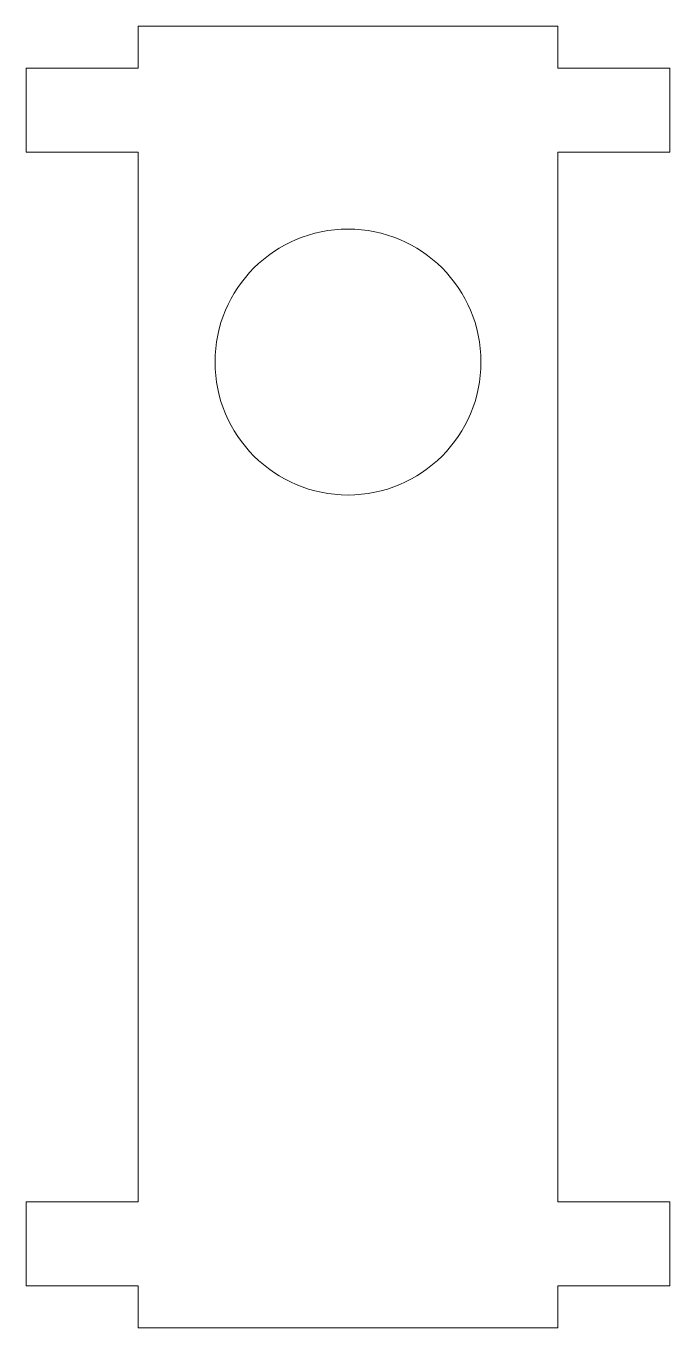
# Model space of a CAD drawing. Header units: millimetres. Extents: x -8 to 38, y -3 to 90.
import ezdxf

# ---------------------------------------------------------------- set-up
doc = ezdxf.new("R2010")
doc.units = ezdxf.units.MM

msp = doc.modelspace()

# ---------------------------------------------------------------- linework, layer by layer
at = {"color": 7, "linetype": 'Continuous', "lineweight": 15}
for p, q in [((0, 90), (0, 87)), ((30, 90), (0, 90)), ((30, 87), (30, 90)), ((-8, 87), (-8, 81)), ((0, 87), (-8, 87)), ((38, 87), (30, 87)), ((38, 81), (38, 87)), ((-8, 81), (0, 81)), ((0, 81), (0, 6)), ((30, 81), (38, 81)), ((30, 6), (30, 81)), ((-8, 6), (-8, 0)), ((0, 6), (-8, 6)), ((38, 6), (30, 6)), ((38, 0), (38, 6)), ((-8, 0), (0, 0)), ((0, 0), (0, -3)), ((30, 0), (38, 0)), ((30, -3), (30, 0)), ((0, -3), (30, -3))]:
    msp.add_line(p, q, dxfattribs=at)
msp.add_circle((15, 66), 9.5, dxfattribs=at)

doc.saveas('drawing.dxf')
